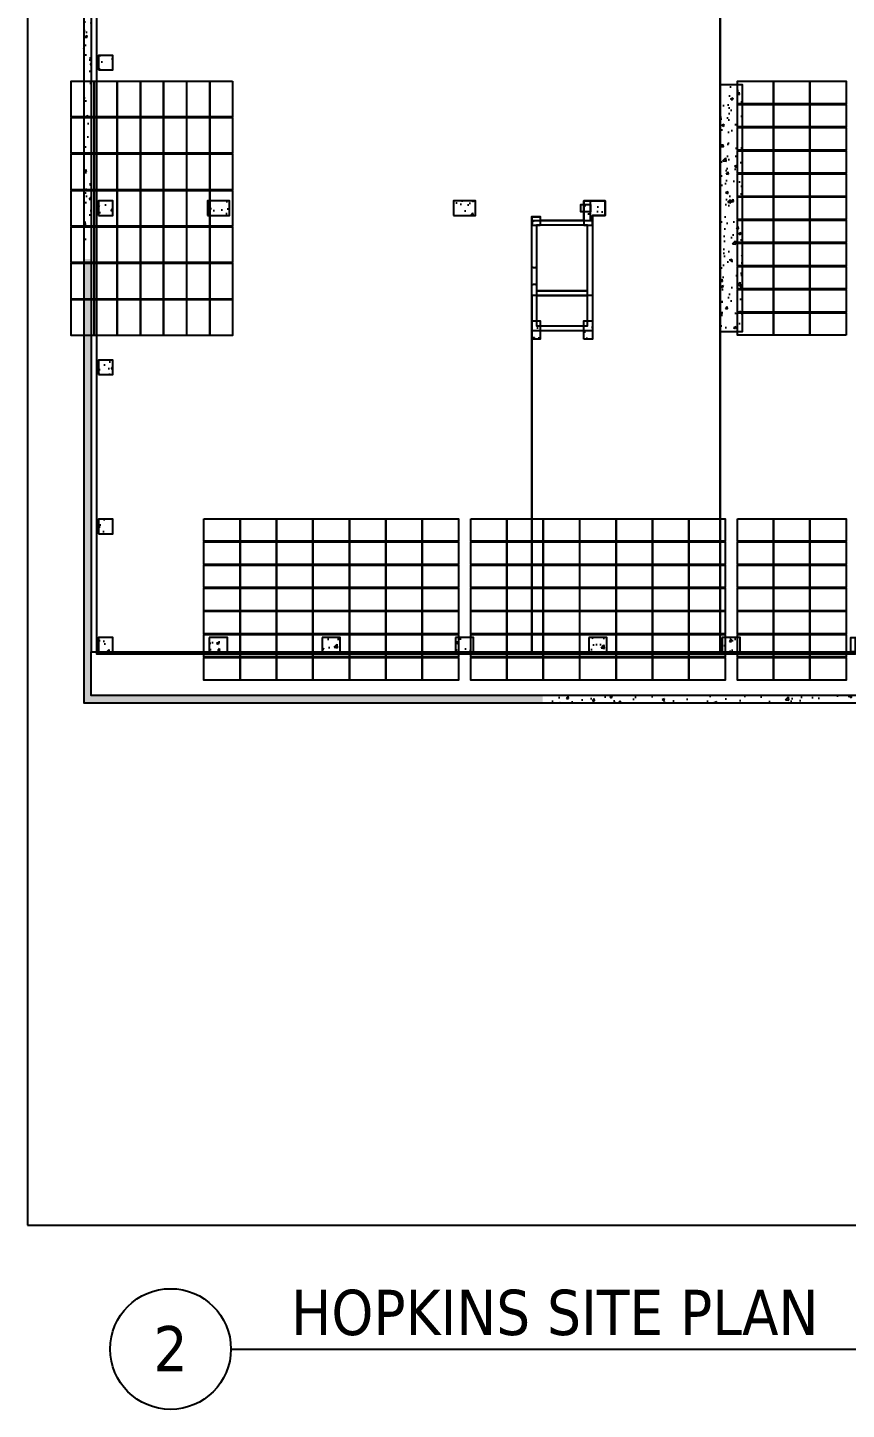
# Model space of a CAD drawing. Header units: inches. Extents: x 0.2 to 35.5, y 0.2 to 23.5.
# Drawn here: x 15.93 to 19.32, y 12.11 to 17.83 of the extents above; entities that cross this region are included whole.
import ezdxf
from ezdxf.enums import TextEntityAlignment as Align

# ---------------------------------------------------------------- set-up
doc = ezdxf.new("R2010")
doc.units = ezdxf.units.IN
doc.header["$MEASUREMENT"] = 0
for name, color, linetype in [('$AUDIT_BAD_LAYER1', 7, 'Continuous'), ('772-1$0$A-AREA', 9, 'Continuous'), ('772-1$0$A-COLS', 1, 'Continuous'), ('772-1$0$A-WALL-PATT', 8, 'Continuous'), ('772-7$0$A-AREA', 9, 'Continuous'), ('772-7$0$A-EQPM', 6, 'Continuous'), ('772-7$0$A-WALL-FULL', 7, 'Continuous'), ('A - Level 1', 7, 'Continuous'), ('A - Level 7', 7, 'Continuous'), ('MODULES', 1, 'Continuous')]:
    doc.layers.add(name, color=color, linetype=linetype)
doc.styles.add('Tahoma', font='TAHOMA.TTF')
pattern_1 = [(50, (2.13899, 8.54015), (0.1080809, -0.0094559), [0.0113014, -0.1243157]), (355, (2.13899, 8.54015), (-0.0209078, 0.1133446), [0.0090411, -0.0994526]), (100.4514, (2.148, 8.53936), (0.0871731, 0.1038887), [0.0096047, -0.1056521]), (46.1842, (2.13899, 8.57029), (0.160818, -0.0249414), [0.016952, -0.1864736]), (96.6356, (2.15239, 8.56821), (0.1408403, 0.1467856), [0.014407, -0.158478]), (351.1842, (2.13899, 8.57029), (0.1408402, 0.1467858), [0.0135617, -0.149179]), (21, (2.15406, 8.56275), (0.0899454, -0.0606689), [0.0113014, -0.1243157]), (326, (2.15406, 8.56275), (0.0366641, 0.1092698), [0.0090411, -0.0994526]), (71.4514, (2.16155, 8.5577), (0.1266095, 0.0486007), [0.0096047, -0.1056521]), (37.5, (2.13899, 8.54015), (0.00183232, 0.05016235), [0, -0.0982471, 0, -0.10095943, 0, -0.0998293]), (7.5, (2.13899, 8.54015), (0.03964082, 0.0594322), [0, -0.05756194, 0, -0.0959868, 0, -0.03804814]), (327.5, (2.105387, 8.54015), (0.08043941, -0.0033987), [0, -0.03767143, 0, -0.11753486, 0, -0.1559597]), (317.5, (2.09032, 8.54015), (0.0878778, 0.0150844), [0, -0.04897286, 0, -0.0780552, 0, -0.110754])]
pattern_2 = [(50, (-2.05026, -1.16883), (0.1080809, -0.0094559), [0.0113014, -0.1243157]), (355, (-2.05026, -1.16883), (-0.0209078, 0.1133446), [0.0090411, -0.0994526]), (100.4514, (-2.04126, -1.16961), (0.0871731, 0.1038887), [0.0096047, -0.1056521]), (46.1842, (-2.05026, -1.13869), (0.160818, -0.0249414), [0.016952, -0.1864736]), (96.6356, (-2.03686, -1.14077), (0.1408403, 0.1467856), [0.014407, -0.158478]), (351.1842, (-2.05026, -1.13869), (0.1408402, 0.1467858), [0.0135617, -0.149179]), (21, (-2.035195, -1.14622), (0.0899454, -0.0606689), [0.0113014, -0.1243157]), (326, (-2.0352, -1.14622), (0.0366641, 0.1092698), [0.0090411, -0.0994526]), (71.4514, (-2.0277, -1.15128), (0.1266095, 0.0486007), [0.0096047, -0.1056521]), (37.5, (-2.050263, -1.168826), (0.00183232, 0.05016235), [0, -0.0982471, 0, -0.10095943, 0, -0.0998293]), (7.5, (-2.050263, -1.168826), (0.03964082, 0.0594322), [0, -0.05756194, 0, -0.0959868, 0, -0.03804814]), (327.5, (-2.083866, -1.168826), (0.08043941, -0.0033987), [0, -0.03767143, 0, -0.11753486, 0, -0.1559597]), (317.5, (-2.098935, -1.168826), (0.0878778, 0.0150844), [0, -0.04897286, 0, -0.0780552, 0, -0.110754])]

# ---------------------------------------------------------------- blocks, each defined once
blk = doc.blocks.new('*E220')
at = {"layer": '772-1$0$A-WALL-PATT'}
h = blk.add_hatch(dxfattribs=at)
h.set_pattern_fill('AR-CONC', color=256, scale=0.015069, style=0)
h.set_pattern_definition(pattern_1)
h.paths.add_polyline_path([(0.2605, 4.7661), (0.2303, 4.7661), (0.2303, 3.4464), (0.2605, 3.4464)])
h = blk.add_hatch(dxfattribs=at)
h.set_pattern_fill('AR-CONC', color=256, scale=0.015069, style=0)
h.set_pattern_definition(pattern_2)
h.paths.add_polyline_path([(0.2906, 4.2302), (0.3509, 4.2302), (0.3509, 4.2905), (0.2906, 4.2905)])
h = blk.add_hatch(dxfattribs=at)
h.set_pattern_fill('AR-CONC', color=256, scale=0.015069, style=0)
h.set_pattern_definition(pattern_1)
h.paths.add_polyline_path([(2.9577, 4.1699), (2.8673, 4.1699), (2.8673, 3.1452), (2.9577, 3.1452)])
h = blk.add_hatch(dxfattribs=at)
h.set_pattern_fill('AR-CONC', color=256, scale=0.015069, style=0)
h.set_pattern_definition(pattern_2)
h.paths.add_polyline_path([(0.2906, 3.6877), (0.2906, 3.6274), (0.3509, 3.6274), (0.3509, 3.6877)])
h = blk.add_hatch(dxfattribs=at)
h.set_pattern_fill('AR-CONC', color=256, scale=0.015069, style=0)
h.set_pattern_definition(pattern_2)
h.paths.add_polyline_path([(0.7427, 3.6877), (0.7427, 3.6274), (0.8331, 3.6274), (0.8331, 3.6877)])
h = blk.add_hatch(dxfattribs=at)
h.set_pattern_fill('AR-CONC', color=256, scale=0.015069, style=0)
h.set_pattern_definition(pattern_2)
h.paths.add_polyline_path([(1.7623, 3.6877), (1.7623, 3.6274), (1.8527, 3.6274), (1.8527, 3.6877)])
h = blk.add_hatch(dxfattribs=at)
h.set_pattern_fill('AR-CONC', color=256, scale=0.015069, style=0)
h.set_pattern_definition(pattern_2)
h.paths.add_polyline_path([(2.3374, 3.6274), (2.3902, 3.6274), (2.3902, 3.6877), (2.3023, 3.6877), (2.3023, 3.5873), (2.3374, 3.5873)])
h = blk.add_hatch(dxfattribs=at)
h.set_pattern_fill('AR-CONC', color=256, scale=0.015069, style=0)
h.set_pattern_definition(pattern_2)
h.paths.add_polyline_path([(2.1214, 3.6224), (2.0863, 3.6224), (2.0863, 3.5873), (2.1214, 3.5873)])
h = blk.add_hatch(dxfattribs=at)
h.set_pattern_fill('AR-CONC', color=256, scale=0.015069, style=0)
h.set_pattern_definition(pattern_1)
h.paths.add_polyline_path([(2.1309, 1.6384), (0.2605, 1.6384), (0.2605, 3.4464), (0.2303, 3.4464), (0.2303, 1.6083), (2.1309, 1.6083)])
h = blk.add_hatch(dxfattribs=at)
h.set_pattern_fill('AR-CONC', color=256, scale=0.015069, style=0)
h.set_pattern_definition(pattern_2)
h.paths.add_polyline_path([(2.0863, 3.1151), (2.1214, 3.1151), (2.1214, 3.1905), (2.0863, 3.1905)])
h = blk.add_hatch(dxfattribs=at)
h.set_pattern_fill('AR-CONC', color=256, scale=0.015069, style=0)
h.set_pattern_definition(pattern_2)
h.paths.add_polyline_path([(2.3374, 3.1151), (2.3374, 3.1905), (2.3023, 3.1905), (2.3023, 3.1151)])
h = blk.add_hatch(dxfattribs=at)
h.set_pattern_fill('AR-CONC', color=256, scale=0.015069, style=0)
h.set_pattern_definition(pattern_2)
h.paths.add_polyline_path([(0.2906, 2.9682), (0.3509, 2.9682), (0.3509, 3.0285), (0.2906, 3.0285)])
h = blk.add_hatch(dxfattribs=at)
h.set_pattern_fill('AR-CONC', color=256, scale=0.015069, style=0)
h.set_pattern_definition(pattern_2)
h.paths.add_polyline_path([(0.2906, 2.3089), (0.3509, 2.3089), (0.3509, 2.3692), (0.2906, 2.3692)])
h = blk.add_hatch(dxfattribs=at)
h.set_pattern_fill('AR-CONC', color=256, scale=0.015069, style=0)
h.set_pattern_definition(pattern_2)
h.paths.add_polyline_path([(0.2906, 1.8795), (0.2906, 1.8192), (0.3509, 1.8192), (0.3509, 1.8795)])
h = blk.add_hatch(dxfattribs=at)
h.set_pattern_fill('AR-CONC', color=256, scale=0.015069, style=0)
h.set_pattern_definition(pattern_2)
h.paths.add_polyline_path([(0.8255, 1.8192), (0.8255, 1.8795), (0.7502, 1.8795), (0.7502, 1.8192)])
h = blk.add_hatch(dxfattribs=at)
h.set_pattern_fill('AR-CONC', color=256, scale=0.015069, style=0)
h.set_pattern_definition(pattern_2)
h.paths.add_polyline_path([(1.2173, 1.8795), (1.2173, 1.8192), (1.2927, 1.8192), (1.2927, 1.8795)])
h = blk.add_hatch(dxfattribs=at)
h.set_pattern_fill('AR-CONC', color=256, scale=0.015069, style=0)
h.set_pattern_definition(pattern_2)
h.paths.add_polyline_path([(1.7698, 1.8795), (1.7698, 1.8192), (1.8452, 1.8192), (1.8452, 1.8795)])
h = blk.add_hatch(dxfattribs=at)
h.set_pattern_fill('AR-CONC', color=256, scale=0.015069, style=0)
h.set_pattern_definition(pattern_2)
h.paths.add_polyline_path([(2.3977, 1.8795), (2.3224, 1.8795), (2.3224, 1.8192), (2.3977, 1.8192)])
h = blk.add_hatch(dxfattribs=at)
h.set_pattern_fill('AR-CONC', color=256, scale=0.015069, style=0)
h.set_pattern_definition(pattern_2)
h.paths.add_polyline_path([(2.8749, 1.8795), (2.8749, 1.8192), (2.9502, 1.8192), (2.9502, 1.8795)])
h = blk.add_hatch(dxfattribs=at)
h.set_pattern_fill('AR-CONC', color=256, scale=0.015069, style=0)
h.set_pattern_definition(pattern_1)
h.paths.add_polyline_path([(3.7299, 1.6384), (2.1309, 1.6384), (2.1309, 1.6083), (3.7299, 1.6083)])
at = {"layer": '772-1$0$A-AREA', "elevation": 0}
for points in [[(11.3032, 7.5152), (0.9536, 7.5151), (0.9536, 7.3042), (0.8996, 7.3042), (0.8996, 7.2929), (0.6133, 7.2929), (0.6133, 7.313), (0.5631, 7.313), (0.5631, 7.2627), (0.5832, 7.2627), (0.5832, 7.0468), (0.5719, 7.0468), (0.5719, 6.9865), (0.5826, 6.9865), (0.5826, 6.7278), (0.3509, 6.7278), (0.3509, 6.7316), (0.2303, 6.7316), (0.2303, 1.6083), (8.9877, 1.6083)], [(0.2605, 6.5231), (0.2605, 1.8192), (2.0863, 1.8192), (2.0863, 3.6224), (2.1214, 3.6224), (2.1214, 3.6074), (2.3023, 3.6074), (2.3023, 3.6877), (2.3902, 3.6877), (2.3902, 3.6274), (2.3374, 3.6274), (2.3374, 3.2959), (2.0863, 3.2959), (2.0863, 1.8192), (2.8673, 1.8192), (2.8673, 7.3042)], [(2.8673, 4.9535), (2.8673, 4.1699), (2.9577, 4.1699), (2.9577, 3.1452), (2.8673, 3.1452), (2.8673, 1.8192), (5.2431, 1.8192), (5.2431, 1.8192), (3.4075, 1.8192), (3.4075, 1.8795), (5.1404, 1.8795), (5.1404, 1.8192), (5.2431, 1.8192), (5.2431, 5.4759)]]:
    blk.add_lwpolyline(points, dxfattribs=at)
for points in [[(2.3173, 3.5873), (2.1064, 3.5873), (2.1064, 3.316), (2.3173, 3.316), (2.3173, 3.5873)], [(8.9525, 1.8192), (8.9525, 1.6384), (0.2605, 1.6384), (0.2605, 1.8192)]]:
    blk.add_lwpolyline(points, close=True, dxfattribs=at)
at = {"layer": '772-1$0$A-COLS'}
for p, q in [((2.0863, 3.6224, 0), (2.1214, 3.6224, 0)), ((2.0863, 3.6224, 0), (2.0863, 3.5873, 0)), ((2.1214, 3.6224, 0), (2.1214, 3.5873, 0)), ((2.0863, 3.5873, 0), (2.1214, 3.5873, 0))]:
    blk.add_line(p, q, dxfattribs=at)
at = {"layer": '772-1$0$A-COLS', "elevation": 0}
for points in [[(0.2906, 4.2302), (0.3509, 4.2302), (0.3509, 4.2905), (0.2906, 4.2905)], [(0.2906, 3.6274), (0.3509, 3.6274), (0.3509, 3.6877), (0.2906, 3.6877)], [(0.7427, 3.6274), (0.8331, 3.6274), (0.8331, 3.6877), (0.7427, 3.6877)], [(1.7623, 3.6274), (1.8527, 3.6274), (1.8527, 3.6877), (1.7623, 3.6877)], [(0.2906, 2.9682), (0.3509, 2.9682), (0.3509, 3.0285), (0.2906, 3.0285)], [(0.2906, 2.3089), (0.3509, 2.3089), (0.3509, 2.3692), (0.2906, 2.3692)], [(0.2906, 1.8192), (0.3509, 1.8192), (0.3509, 1.8795), (0.2906, 1.8795)], [(0.7502, 1.8795), (0.7502, 1.8192), (0.8255, 1.8192), (0.8255, 1.8795)], [(1.2173, 1.8795), (1.2173, 1.8192), (1.2927, 1.8192), (1.2927, 1.8795)], [(1.7698, 1.8795), (1.7698, 1.8192), (1.8452, 1.8192), (1.8452, 1.8795)], [(2.3224, 1.8795), (2.3224, 1.8192), (2.3977, 1.8192), (2.3977, 1.8795)], [(2.8749, 1.8795), (2.8749, 1.8192), (2.9502, 1.8192), (2.9502, 1.8795)]]:
    blk.add_lwpolyline(points, close=True, dxfattribs=at)
at = {"layer": '772-1$0$A-COLS'}
blk.add_lwpolyline([(2.3902, 3.6877), (2.3023, 3.6877), (2.3023, 3.5873), (2.3374, 3.5873), (2.3374, 3.6274), (2.3902, 3.6274), (2.3902, 3.6877)], dxfattribs=at)
for points in [[(2.0863, 3.1905), (2.1214, 3.1905), (2.1214, 3.1151), (2.0863, 3.1151)], [(2.3023, 3.1151), (2.3023, 3.1905), (2.3374, 3.1905), (2.3374, 3.1151)]]:
    blk.add_lwpolyline(points, close=True, dxfattribs=at)
at = {"layer": 'A - Level 1'}
for p, q in [((2.0863, 3.4115, 0), (2.0863, 3.4165, 0)), ((2.0913, 3.4115, 0), (2.0863, 3.4115, 0)), ((2.0913, 3.4099, 0), (2.0913, 3.4115, 0)), ((2.1013, 3.4099, 0), (2.0913, 3.4099, 0)), ((2.1013, 3.4115, 0), (2.1013, 3.4099, 0)), ((2.1064, 3.4115, 0), (2.1013, 3.4115, 0)), ((2.1064, 3.4165, 0), (2.1064, 3.4115, 0)), ((2.0863, 3.3411, 0), (2.0913, 3.3411, 0)), ((2.0863, 3.3361, 0), (2.0863, 3.3411, 0)), ((2.0913, 3.3427, 0), (2.1013, 3.3427, 0)), ((2.0913, 3.3411, 0), (2.0913, 3.3427, 0)), ((2.1013, 3.3427, 0), (2.1013, 3.3411, 0)), ((2.1013, 3.3411, 0), (2.1064, 3.3411, 0)), ((2.1064, 3.3411, 0), (2.1064, 3.3361, 0))]:
    blk.add_line(p, q, dxfattribs=at)
blk = doc.blocks.new('*E289')
at = {"layer": '772-7$0$A-AREA', "elevation": 0}
for points in [[(2.3049, 3.7464), (2.3049, 3.7815), (2.1241, 3.7815), (2.1241, 3.7464), (2.0889, 3.7464), (2.0889, 2.443), (2.87, 2.443), (2.87, 7.943), (2.87, 7.943), (0.9663, 7.943), (0.9663, 7.3026), (0.2857, 7.3026), (0.2857, 2.443), (2.0889, 2.443), (2.0889, 4.2537), (2.1241, 4.2537), (2.1241, 4.2386), (2.3325, 4.2386), (2.3325, 4.319), (2.3928, 4.319), (2.3928, 4.2587), (2.3401, 4.2587), (2.3401, 3.7464)], [(2.32, 4.2185), (2.109, 4.2185), (2.109, 3.9473), (2.32, 3.9473), (2.32, 4.2185)], [(2.32, 3.9272), (2.109, 3.9272), (2.109, 3.8016), (2.32, 3.8016)]]:
    blk.add_lwpolyline(points, close=True, dxfattribs=at)
blk.add_lwpolyline([(2.87, 7.943), (2.87, 2.443), (2.87, 2.443), (2.87, 2.443), (2.87, 2.443), (2.87, 2.443), (2.87, 2.443), (3.43, 2.443), (3.43, 2.443), (3.43, 2.5107), (5.1629, 2.5107), (5.1629, 2.443), (5.625, 2.443), (5.625, 6.0669)], dxfattribs=at)
at = {"layer": '772-7$0$A-EQPM', "elevation": 0}
blk.add_lwpolyline([(2.3325, 4.2738), (2.2924, 4.2738), (2.2924, 4.3039), (2.3325, 4.3039)], close=True, dxfattribs=at)
at = {"layer": '772-7$0$A-WALL-FULL'}
blk.add_line((2.109, 3.9272, 0), (2.32, 3.9272, 0), dxfattribs=at)
at = {"layer": '772-7$0$A-WALL-FULL', "elevation": 0}
blk.add_lwpolyline([(2.0889, 3.7815), (2.0889, 4.2386), (2.3401, 4.2386), (2.3401, 3.7815), (2.0889, 3.7815)], dxfattribs=at)
blk.add_lwpolyline([(2.109, 3.8016), (2.32, 3.8016), (2.32, 4.2185), (2.109, 4.2185)], close=True, dxfattribs=at)
blk = doc.blocks.new('*U296')
at = {"layer": '$AUDIT_BAD_LAYER1'}
blk.add_line((0.8423, -0.5126), (11.5259, -0.5126), dxfattribs=at)
blk.add_circle((0.5923, -0.5126), 0.25, dxfattribs=at)
at = {"layer": '$AUDIT_BAD_LAYER1', "style": 'Tahoma', "flags": 8}
blk.add_attdef('VIEWNAME', text='', height=0.1875, dxfattribs=at).set_placement((1.0922, -0.5109), align=Align.BOTTOM_LEFT)
blk.add_attdef('#', text='', height=0.1875, dxfattribs=at).set_placement((0.5922, -0.5109), align=Align.MIDDLE_CENTER)
blk.add_attdef('VPSCALE', text='', height=0.0938, dxfattribs=at).set_placement((11.5259, -0.589), align=Align.TOP_RIGHT)

msp = doc.modelspace()

# ---------------------------------------------------------------- linework, layer by layer
at = {"layer": '$AUDIT_BAD_LAYER1', "linetype": 'Continuous'}
msp.add_lwpolyline([(15.9316, 12.8733), (27.4575, 12.8733), (27.4575, 22.8538), (15.9316, 22.8538)], close=True, dxfattribs=at)
at = {"layer": 'MODULES', "elevation": 0}
for points in [[(16.2058, 17.6132), (16.2058, 17.4648), (16.1124, 17.4648), (16.1124, 17.6132)], [(16.3016, 17.6132), (16.3016, 17.4648), (16.2083, 17.4648), (16.2083, 17.6132)], [(16.3975, 17.6132), (16.3975, 17.4648), (16.3042, 17.4648), (16.3042, 17.6132)], [(16.4934, 17.6132), (16.4934, 17.4648), (16.4, 17.4648), (16.4, 17.6132)], [(16.5892, 17.6132), (16.5892, 17.4648), (16.4959, 17.4648), (16.4959, 17.6132)], [(16.6851, 17.6132), (16.6851, 17.4648), (16.5917, 17.4648), (16.5917, 17.6132)], [(16.7809, 17.6132), (16.7809, 17.4648), (16.6876, 17.4648), (16.6876, 17.6132)], [(19.0207, 17.5188), (18.8723, 17.5188), (18.8723, 17.6121), (19.0207, 17.6121)], [(19.1716, 17.5188), (19.0232, 17.5188), (19.0232, 17.6121), (19.1716, 17.6121)], [(19.3226, 17.5188), (19.1741, 17.5188), (19.1741, 17.6121), (19.3226, 17.6121)], [(19.0207, 17.4229), (18.8723, 17.4229), (18.8723, 17.5163), (19.0207, 17.5163)], [(19.1716, 17.4229), (19.0232, 17.4229), (19.0232, 17.5163), (19.1716, 17.5163)], [(19.3226, 17.4229), (19.1741, 17.4229), (19.1741, 17.5163), (19.3226, 17.5163)], [(16.2058, 17.4623), (16.2058, 17.3139), (16.1124, 17.3139), (16.1124, 17.4623)], [(16.3016, 17.4623), (16.3016, 17.3139), (16.2083, 17.3139), (16.2083, 17.4623)], [(16.3975, 17.4623), (16.3975, 17.3139), (16.3042, 17.3139), (16.3042, 17.4623)], [(16.4934, 17.4623), (16.4934, 17.3139), (16.4, 17.3139), (16.4, 17.4623)], [(16.5892, 17.4623), (16.5892, 17.3139), (16.4959, 17.3139), (16.4959, 17.4623)], [(16.6851, 17.4623), (16.6851, 17.3139), (16.5917, 17.3139), (16.5917, 17.4623)], [(16.7809, 17.4623), (16.7809, 17.3139), (16.6876, 17.3139), (16.6876, 17.4623)], [(19.0207, 17.3271), (18.8723, 17.3271), (18.8723, 17.4204), (19.0207, 17.4204)], [(19.1716, 17.3271), (19.0232, 17.3271), (19.0232, 17.4204), (19.1716, 17.4204)], [(19.3226, 17.3271), (19.1741, 17.3271), (19.1741, 17.4204), (19.3226, 17.4204)], [(16.2058, 17.3113), (16.2058, 17.1629), (16.1124, 17.1629), (16.1124, 17.3113)], [(16.3016, 17.3113), (16.3016, 17.1629), (16.2083, 17.1629), (16.2083, 17.3113)], [(16.3975, 17.3113), (16.3975, 17.1629), (16.3042, 17.1629), (16.3042, 17.3113)], [(16.4934, 17.3113), (16.4934, 17.1629), (16.4, 17.1629), (16.4, 17.3113)], [(16.5892, 17.3113), (16.5892, 17.1629), (16.4959, 17.1629), (16.4959, 17.3113)], [(16.6851, 17.3113), (16.6851, 17.1629), (16.5917, 17.1629), (16.5917, 17.3113)], [(16.7809, 17.3113), (16.7809, 17.1629), (16.6876, 17.1629), (16.6876, 17.3113)], [(19.0207, 17.2312), (18.8723, 17.2312), (18.8723, 17.3246), (19.0207, 17.3246)], [(19.1716, 17.2312), (19.0232, 17.2312), (19.0232, 17.3246), (19.1716, 17.3246)], [(19.3226, 17.2312), (19.1741, 17.2312), (19.1741, 17.3246), (19.3226, 17.3246)], [(19.0207, 17.1354), (18.8723, 17.1354), (18.8723, 17.2287), (19.0207, 17.2287)], [(19.1716, 17.1354), (19.0232, 17.1354), (19.0232, 17.2287), (19.1716, 17.2287)], [(19.3226, 17.1354), (19.1741, 17.1354), (19.1741, 17.2287), (19.3226, 17.2287)], [(16.2058, 17.1604), (16.2058, 17.012), (16.1124, 17.012), (16.1124, 17.1604)], [(16.3016, 17.1604), (16.3016, 17.012), (16.2083, 17.012), (16.2083, 17.1604)], [(16.3975, 17.1604), (16.3975, 17.012), (16.3042, 17.012), (16.3042, 17.1604)], [(16.4934, 17.1604), (16.4934, 17.012), (16.4, 17.012), (16.4, 17.1604)], [(16.5892, 17.1604), (16.5892, 17.012), (16.4959, 17.012), (16.4959, 17.1604)], [(16.6851, 17.1604), (16.6851, 17.012), (16.5917, 17.012), (16.5917, 17.1604)], [(16.7809, 17.1604), (16.7809, 17.012), (16.6876, 17.012), (16.6876, 17.1604)], [(19.0207, 17.0395), (18.8723, 17.0395), (18.8723, 17.1329), (19.0207, 17.1329)], [(19.1716, 17.0395), (19.0232, 17.0395), (19.0232, 17.1329), (19.1716, 17.1329)], [(19.3226, 17.0395), (19.1741, 17.0395), (19.1741, 17.1329), (19.3226, 17.1329)], [(16.2058, 17.0095), (16.2058, 16.861), (16.1124, 16.861), (16.1124, 17.0095)], [(16.3016, 17.0095), (16.3016, 16.861), (16.2083, 16.861), (16.2083, 17.0095)], [(16.3975, 17.0095), (16.3975, 16.861), (16.3042, 16.861), (16.3042, 17.0095)], [(16.4934, 17.0095), (16.4934, 16.861), (16.4, 16.861), (16.4, 17.0095)], [(16.5892, 17.0095), (16.5892, 16.861), (16.4959, 16.861), (16.4959, 17.0095)], [(16.6851, 17.0095), (16.6851, 16.861), (16.5917, 16.861), (16.5917, 17.0095)], [(16.7809, 17.0095), (16.7809, 16.861), (16.6876, 16.861), (16.6876, 17.0095)], [(19.0207, 16.9437), (18.8723, 16.9437), (18.8723, 17.037), (19.0207, 17.037)], [(19.1716, 16.9437), (19.0232, 16.9437), (19.0232, 17.037), (19.1716, 17.037)], [(19.3226, 16.9437), (19.1741, 16.9437), (19.1741, 17.037), (19.3226, 17.037)], [(19.0207, 16.8478), (18.8723, 16.8478), (18.8723, 16.9412), (19.0207, 16.9412)], [(19.1716, 16.8478), (19.0232, 16.8478), (19.0232, 16.9412), (19.1716, 16.9412)], [(19.3226, 16.8478), (19.1741, 16.8478), (19.1741, 16.9412), (19.3226, 16.9412)], [(16.2058, 16.8585), (16.2058, 16.7101), (16.1124, 16.7101), (16.1124, 16.8585)], [(16.3016, 16.8585), (16.3016, 16.7101), (16.2083, 16.7101), (16.2083, 16.8585)], [(16.3975, 16.8585), (16.3975, 16.7101), (16.3042, 16.7101), (16.3042, 16.8585)], [(16.4934, 16.8585), (16.4934, 16.7101), (16.4, 16.7101), (16.4, 16.8585)], [(16.5892, 16.8585), (16.5892, 16.7101), (16.4959, 16.7101), (16.4959, 16.8585)], [(16.6851, 16.8585), (16.6851, 16.7101), (16.5917, 16.7101), (16.5917, 16.8585)], [(16.7809, 16.8585), (16.7809, 16.7101), (16.6876, 16.7101), (16.6876, 16.8585)], [(19.0207, 16.752), (18.8723, 16.752), (18.8723, 16.8453), (19.0207, 16.8453)], [(19.1716, 16.752), (19.0232, 16.752), (19.0232, 16.8453), (19.1716, 16.8453)], [(19.3226, 16.752), (19.1741, 16.752), (19.1741, 16.8453), (19.3226, 16.8453)], [(19.0207, 16.6561), (18.8723, 16.6561), (18.8723, 16.7494), (19.0207, 16.7494)], [(19.1716, 16.6561), (19.0232, 16.6561), (19.0232, 16.7494), (19.1716, 16.7494)], [(19.3226, 16.6561), (19.1741, 16.6561), (19.1741, 16.7494), (19.3226, 16.7494)], [(16.2058, 16.7076), (16.2058, 16.5592), (16.1124, 16.5592), (16.1124, 16.7076)], [(16.3016, 16.7076), (16.3016, 16.5592), (16.2083, 16.5592), (16.2083, 16.7076)], [(16.3975, 16.7076), (16.3975, 16.5592), (16.3042, 16.5592), (16.3042, 16.7076)], [(16.4934, 16.7076), (16.4934, 16.5592), (16.4, 16.5592), (16.4, 16.7076)], [(16.5892, 16.7076), (16.5892, 16.5592), (16.4959, 16.5592), (16.4959, 16.7076)], [(16.6851, 16.7076), (16.6851, 16.5592), (16.5917, 16.5592), (16.5917, 16.7076)], [(16.7809, 16.7076), (16.7809, 16.5592), (16.6876, 16.5592), (16.6876, 16.7076)], [(19.0207, 16.5602), (18.8723, 16.5602), (18.8723, 16.6536), (19.0207, 16.6536)], [(19.1716, 16.5602), (19.0232, 16.5602), (19.0232, 16.6536), (19.1716, 16.6536)], [(19.3226, 16.5602), (19.1741, 16.5602), (19.1741, 16.6536), (19.3226, 16.6536)]]:
    msp.add_lwpolyline(points, close=True, dxfattribs=at)
at = {"layer": 'MODULES'}
for points in [[(16.6622, 15.8001), (16.8106, 15.8001), (16.8106, 15.7068), (16.6622, 15.7068)], [(16.8131, 15.8001), (16.9616, 15.8001), (16.9616, 15.7068), (16.8131, 15.7068)], [(16.9641, 15.8001), (17.1125, 15.8001), (17.1125, 15.7068), (16.9641, 15.7068)], [(17.115, 15.8001), (17.2634, 15.8001), (17.2634, 15.7068), (17.115, 15.7068)], [(17.266, 15.8001), (17.4144, 15.8001), (17.4144, 15.7068), (17.266, 15.7068)], [(17.4169, 15.8001), (17.5653, 15.8001), (17.5653, 15.7068), (17.4169, 15.7068)], [(17.5678, 15.8001), (17.7163, 15.8001), (17.7163, 15.7068), (17.5678, 15.7068)], [(17.7672, 15.8001), (17.9157, 15.8001), (17.9157, 15.7068), (17.7672, 15.7068)], [(17.9182, 15.8001), (18.0666, 15.8001), (18.0666, 15.7068), (17.9182, 15.7068)], [(18.0691, 15.8001), (18.2175, 15.8001), (18.2175, 15.7068), (18.0691, 15.7068)], [(18.22, 15.8001), (18.3685, 15.8001), (18.3685, 15.7068), (18.22, 15.7068)], [(18.371, 15.8001), (18.5194, 15.8001), (18.5194, 15.7068), (18.371, 15.7068)], [(18.5219, 15.8001), (18.6703, 15.8001), (18.6703, 15.7068), (18.5219, 15.7068)], [(18.6729, 15.8001), (18.8213, 15.8001), (18.8213, 15.7068), (18.6729, 15.7068)], [(18.8723, 15.8001), (19.0207, 15.8001), (19.0207, 15.7068), (18.8723, 15.7068)], [(19.0232, 15.8001), (19.1716, 15.8001), (19.1716, 15.7068), (19.0232, 15.7068)], [(19.1741, 15.8001), (19.3226, 15.8001), (19.3226, 15.7068), (19.1741, 15.7068)], [(16.6622, 15.7043), (16.8106, 15.7043), (16.8106, 15.6109), (16.6622, 15.6109)], [(16.8131, 15.7043), (16.9616, 15.7043), (16.9616, 15.6109), (16.8131, 15.6109)], [(16.9641, 15.7043), (17.1125, 15.7043), (17.1125, 15.6109), (16.9641, 15.6109)], [(17.115, 15.7043), (17.2634, 15.7043), (17.2634, 15.6109), (17.115, 15.6109)], [(17.266, 15.7043), (17.4144, 15.7043), (17.4144, 15.6109), (17.266, 15.6109)], [(17.4169, 15.7043), (17.5653, 15.7043), (17.5653, 15.6109), (17.4169, 15.6109)], [(17.5678, 15.7043), (17.7163, 15.7043), (17.7163, 15.6109), (17.5678, 15.6109)], [(17.7672, 15.7043), (17.9157, 15.7043), (17.9157, 15.6109), (17.7672, 15.6109)], [(17.9182, 15.7043), (18.0666, 15.7043), (18.0666, 15.6109), (17.9182, 15.6109)], [(18.0691, 15.7043), (18.2175, 15.7043), (18.2175, 15.6109), (18.0691, 15.6109)], [(18.22, 15.7043), (18.3685, 15.7043), (18.3685, 15.6109), (18.22, 15.6109)], [(18.371, 15.7043), (18.5194, 15.7043), (18.5194, 15.6109), (18.371, 15.6109)], [(18.5219, 15.7043), (18.6703, 15.7043), (18.6703, 15.6109), (18.5219, 15.6109)], [(18.6729, 15.7043), (18.8213, 15.7043), (18.8213, 15.6109), (18.6729, 15.6109)], [(18.8723, 15.7043), (19.0207, 15.7043), (19.0207, 15.6109), (18.8723, 15.6109)], [(19.0232, 15.7043), (19.1716, 15.7043), (19.1716, 15.6109), (19.0232, 15.6109)], [(19.1741, 15.7043), (19.3226, 15.7043), (19.3226, 15.6109), (19.1741, 15.6109)], [(16.6622, 15.6084), (16.8106, 15.6084), (16.8106, 15.5151), (16.6622, 15.5151)], [(16.8131, 15.6084), (16.9616, 15.6084), (16.9616, 15.5151), (16.8131, 15.5151)], [(16.9641, 15.6084), (17.1125, 15.6084), (17.1125, 15.5151), (16.9641, 15.5151)], [(17.115, 15.6084), (17.2634, 15.6084), (17.2634, 15.5151), (17.115, 15.5151)], [(17.266, 15.6084), (17.4144, 15.6084), (17.4144, 15.5151), (17.266, 15.5151)], [(17.4169, 15.6084), (17.5653, 15.6084), (17.5653, 15.5151), (17.4169, 15.5151)], [(17.5678, 15.6084), (17.7163, 15.6084), (17.7163, 15.5151), (17.5678, 15.5151)], [(17.7672, 15.6084), (17.9157, 15.6084), (17.9157, 15.5151), (17.7672, 15.5151)], [(17.9182, 15.6084), (18.0666, 15.6084), (18.0666, 15.5151), (17.9182, 15.5151)], [(18.0691, 15.6084), (18.2175, 15.6084), (18.2175, 15.5151), (18.0691, 15.5151)], [(18.22, 15.6084), (18.3685, 15.6084), (18.3685, 15.5151), (18.22, 15.5151)], [(18.371, 15.6084), (18.5194, 15.6084), (18.5194, 15.5151), (18.371, 15.5151)], [(18.5219, 15.6084), (18.6703, 15.6084), (18.6703, 15.5151), (18.5219, 15.5151)], [(18.6729, 15.6084), (18.8213, 15.6084), (18.8213, 15.5151), (18.6729, 15.5151)], [(18.8723, 15.6084), (19.0207, 15.6084), (19.0207, 15.5151), (18.8723, 15.5151)], [(19.0232, 15.6084), (19.1716, 15.6084), (19.1716, 15.5151), (19.0232, 15.5151)], [(19.1741, 15.6084), (19.3226, 15.6084), (19.3226, 15.5151), (19.1741, 15.5151)], [(16.6622, 15.5126), (16.8106, 15.5126), (16.8106, 15.4192), (16.6622, 15.4192)], [(16.8131, 15.5126), (16.9616, 15.5126), (16.9616, 15.4192), (16.8131, 15.4192)], [(16.9641, 15.5126), (17.1125, 15.5126), (17.1125, 15.4192), (16.9641, 15.4192)], [(17.115, 15.5126), (17.2634, 15.5126), (17.2634, 15.4192), (17.115, 15.4192)], [(17.266, 15.5126), (17.4144, 15.5126), (17.4144, 15.4192), (17.266, 15.4192)], [(17.4169, 15.5126), (17.5653, 15.5126), (17.5653, 15.4192), (17.4169, 15.4192)], [(17.5678, 15.5126), (17.7163, 15.5126), (17.7163, 15.4192), (17.5678, 15.4192)], [(17.7672, 15.5126), (17.9157, 15.5126), (17.9157, 15.4192), (17.7672, 15.4192)], [(17.9182, 15.5126), (18.0666, 15.5126), (18.0666, 15.4192), (17.9182, 15.4192)], [(18.0691, 15.5126), (18.2175, 15.5126), (18.2175, 15.4192), (18.0691, 15.4192)], [(18.22, 15.5126), (18.3685, 15.5126), (18.3685, 15.4192), (18.22, 15.4192)], [(18.371, 15.5126), (18.5194, 15.5126), (18.5194, 15.4192), (18.371, 15.4192)], [(18.5219, 15.5126), (18.6703, 15.5126), (18.6703, 15.4192), (18.5219, 15.4192)], [(18.6729, 15.5126), (18.8213, 15.5126), (18.8213, 15.4192), (18.6729, 15.4192)], [(18.8723, 15.5126), (19.0207, 15.5126), (19.0207, 15.4192), (18.8723, 15.4192)], [(19.0232, 15.5126), (19.1716, 15.5126), (19.1716, 15.4192), (19.0232, 15.4192)], [(19.1741, 15.5126), (19.3226, 15.5126), (19.3226, 15.4192), (19.1741, 15.4192)], [(16.6622, 15.4167), (16.8106, 15.4167), (16.8106, 15.3234), (16.6622, 15.3234)], [(16.8131, 15.4167), (16.9616, 15.4167), (16.9616, 15.3234), (16.8131, 15.3234)], [(16.9641, 15.4167), (17.1125, 15.4167), (17.1125, 15.3234), (16.9641, 15.3234)], [(17.115, 15.4167), (17.2634, 15.4167), (17.2634, 15.3234), (17.115, 15.3234)], [(17.266, 15.4167), (17.4144, 15.4167), (17.4144, 15.3234), (17.266, 15.3234)], [(17.4169, 15.4167), (17.5653, 15.4167), (17.5653, 15.3234), (17.4169, 15.3234)], [(17.5678, 15.4167), (17.7163, 15.4167), (17.7163, 15.3234), (17.5678, 15.3234)], [(17.7672, 15.4167), (17.9157, 15.4167), (17.9157, 15.3234), (17.7672, 15.3234)], [(17.9182, 15.4167), (18.0666, 15.4167), (18.0666, 15.3234), (17.9182, 15.3234)], [(18.0691, 15.4167), (18.2175, 15.4167), (18.2175, 15.3234), (18.0691, 15.3234)], [(18.22, 15.4167), (18.3685, 15.4167), (18.3685, 15.3234), (18.22, 15.3234)], [(18.371, 15.4167), (18.5194, 15.4167), (18.5194, 15.3234), (18.371, 15.3234)], [(18.5219, 15.4167), (18.6703, 15.4167), (18.6703, 15.3234), (18.5219, 15.3234)], [(18.6729, 15.4167), (18.8213, 15.4167), (18.8213, 15.3234), (18.6729, 15.3234)], [(18.8723, 15.4167), (19.0207, 15.4167), (19.0207, 15.3234), (18.8723, 15.3234)], [(19.0232, 15.4167), (19.1716, 15.4167), (19.1716, 15.3234), (19.0232, 15.3234)], [(19.1741, 15.4167), (19.3226, 15.4167), (19.3226, 15.3234), (19.1741, 15.3234)], [(16.6622, 15.3209), (16.8106, 15.3209), (16.8106, 15.2275), (16.6622, 15.2275)], [(16.8131, 15.3209), (16.9616, 15.3209), (16.9616, 15.2275), (16.8131, 15.2275)], [(16.9641, 15.3209), (17.1125, 15.3209), (17.1125, 15.2275), (16.9641, 15.2275)], [(17.115, 15.3209), (17.2634, 15.3209), (17.2634, 15.2275), (17.115, 15.2275)], [(17.266, 15.3209), (17.4144, 15.3209), (17.4144, 15.2275), (17.266, 15.2275)], [(17.4169, 15.3209), (17.5653, 15.3209), (17.5653, 15.2275), (17.4169, 15.2275)], [(17.5678, 15.3209), (17.7163, 15.3209), (17.7163, 15.2275), (17.5678, 15.2275)], [(17.7672, 15.3209), (17.9157, 15.3209), (17.9157, 15.2275), (17.7672, 15.2275)], [(17.9182, 15.3209), (18.0666, 15.3209), (18.0666, 15.2275), (17.9182, 15.2275)], [(18.0691, 15.3209), (18.2175, 15.3209), (18.2175, 15.2275), (18.0691, 15.2275)], [(18.22, 15.3209), (18.3685, 15.3209), (18.3685, 15.2275), (18.22, 15.2275)], [(18.371, 15.3209), (18.5194, 15.3209), (18.5194, 15.2275), (18.371, 15.2275)], [(18.5219, 15.3209), (18.6703, 15.3209), (18.6703, 15.2275), (18.5219, 15.2275)], [(18.6729, 15.3209), (18.8213, 15.3209), (18.8213, 15.2275), (18.6729, 15.2275)], [(18.8723, 15.3209), (19.0207, 15.3209), (19.0207, 15.2275), (18.8723, 15.2275)], [(19.0232, 15.3209), (19.1716, 15.3209), (19.1716, 15.2275), (19.0232, 15.2275)], [(19.1741, 15.3209), (19.3226, 15.3209), (19.3226, 15.2275), (19.1741, 15.2275)], [(16.6622, 15.225), (16.8106, 15.225), (16.8106, 15.1317), (16.6622, 15.1317)], [(16.8131, 15.225), (16.9616, 15.225), (16.9616, 15.1317), (16.8131, 15.1317)], [(16.9641, 15.225), (17.1125, 15.225), (17.1125, 15.1317), (16.9641, 15.1317)], [(17.115, 15.225), (17.2634, 15.225), (17.2634, 15.1317), (17.115, 15.1317)], [(17.266, 15.225), (17.4144, 15.225), (17.4144, 15.1317), (17.266, 15.1317)], [(17.4169, 15.225), (17.5653, 15.225), (17.5653, 15.1317), (17.4169, 15.1317)], [(17.5678, 15.225), (17.7163, 15.225), (17.7163, 15.1317), (17.5678, 15.1317)], [(17.7672, 15.225), (17.9157, 15.225), (17.9157, 15.1317), (17.7672, 15.1317)], [(17.9182, 15.225), (18.0666, 15.225), (18.0666, 15.1317), (17.9182, 15.1317)], [(18.0691, 15.225), (18.2175, 15.225), (18.2175, 15.1317), (18.0691, 15.1317)], [(18.22, 15.225), (18.3685, 15.225), (18.3685, 15.1317), (18.22, 15.1317)], [(18.371, 15.225), (18.5194, 15.225), (18.5194, 15.1317), (18.371, 15.1317)], [(18.5219, 15.225), (18.6703, 15.225), (18.6703, 15.1317), (18.5219, 15.1317)], [(18.6729, 15.225), (18.8213, 15.225), (18.8213, 15.1317), (18.6729, 15.1317)], [(18.8723, 15.225), (19.0207, 15.225), (19.0207, 15.1317), (18.8723, 15.1317)], [(19.0232, 15.225), (19.1716, 15.225), (19.1716, 15.1317), (19.0232, 15.1317)], [(19.1741, 15.225), (19.3226, 15.225), (19.3226, 15.1317), (19.1741, 15.1317)]]:
    msp.add_lwpolyline(points, close=True, dxfattribs=at)

# ---------------------------------------------------------------- block references
at = {"layer": '$AUDIT_BAD_LAYER1'}
ref = msp.add_blockref('*U296', (15.9316, 12.8733), dxfattribs=at)
ref.add_attrib('VIEWNAME', 'HOPKINS SITE PLAN', dxfattribs={"height": 0.1875, "style": 'Tahoma', "flags": 8}).set_placement((17.0238, 12.3624), align=Align.BOTTOM_LEFT)
ref.add_attrib('#', '2', dxfattribs={"height": 0.1875, "style": 'Tahoma', "flags": 8}).set_placement((16.5238, 12.3624), align=Align.MIDDLE_CENTER)
at = {"layer": 'A - Level 1', "color": 7}
msp.add_blockref('*E220', (15.9342, 13.4291, 0), dxfattribs=at)
at = {"layer": 'A - Level 7'}
msp.add_blockref('*E289', (15.9316, 12.7974, 0), dxfattribs=at)

doc.saveas('drawing.dxf')
